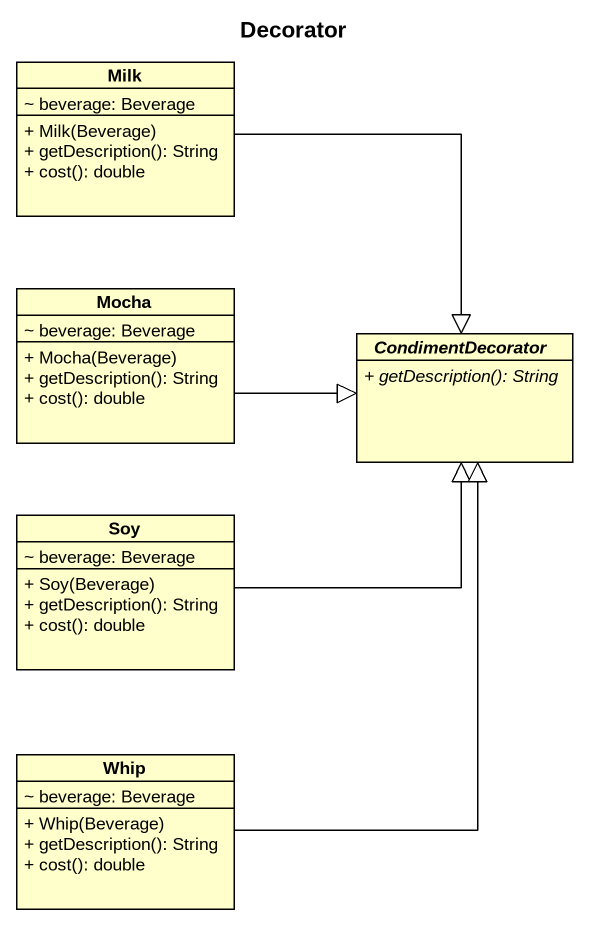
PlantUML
@startuml
title Decorator
hide circle
hide empty members
skinparam classAttributeIconSize 0
class Milk {
  ~ beverage: Beverage
  + Milk(Beverage)
  + getDescription(): String
  + cost(): double
}
class Mocha {
  ~ beverage: Beverage
  + Mocha(Beverage)
  + getDescription(): String
  + cost(): double
}
abstract class CondimentDecorator {
  {abstract} + getDescription(): String
}
class Soy {
  ~ beverage: Beverage
  + Soy(Beverage)
  + getDescription(): String
  + cost(): double
}
class Whip {
  ~ beverage: Beverage
  + Whip(Beverage)
  + getDescription(): String
  + cost(): double
}
Milk --|> CondimentDecorator
Mocha -right-|> CondimentDecorator
Soy -right-|> CondimentDecorator
Whip -up-|> CondimentDecorator
@enduml
